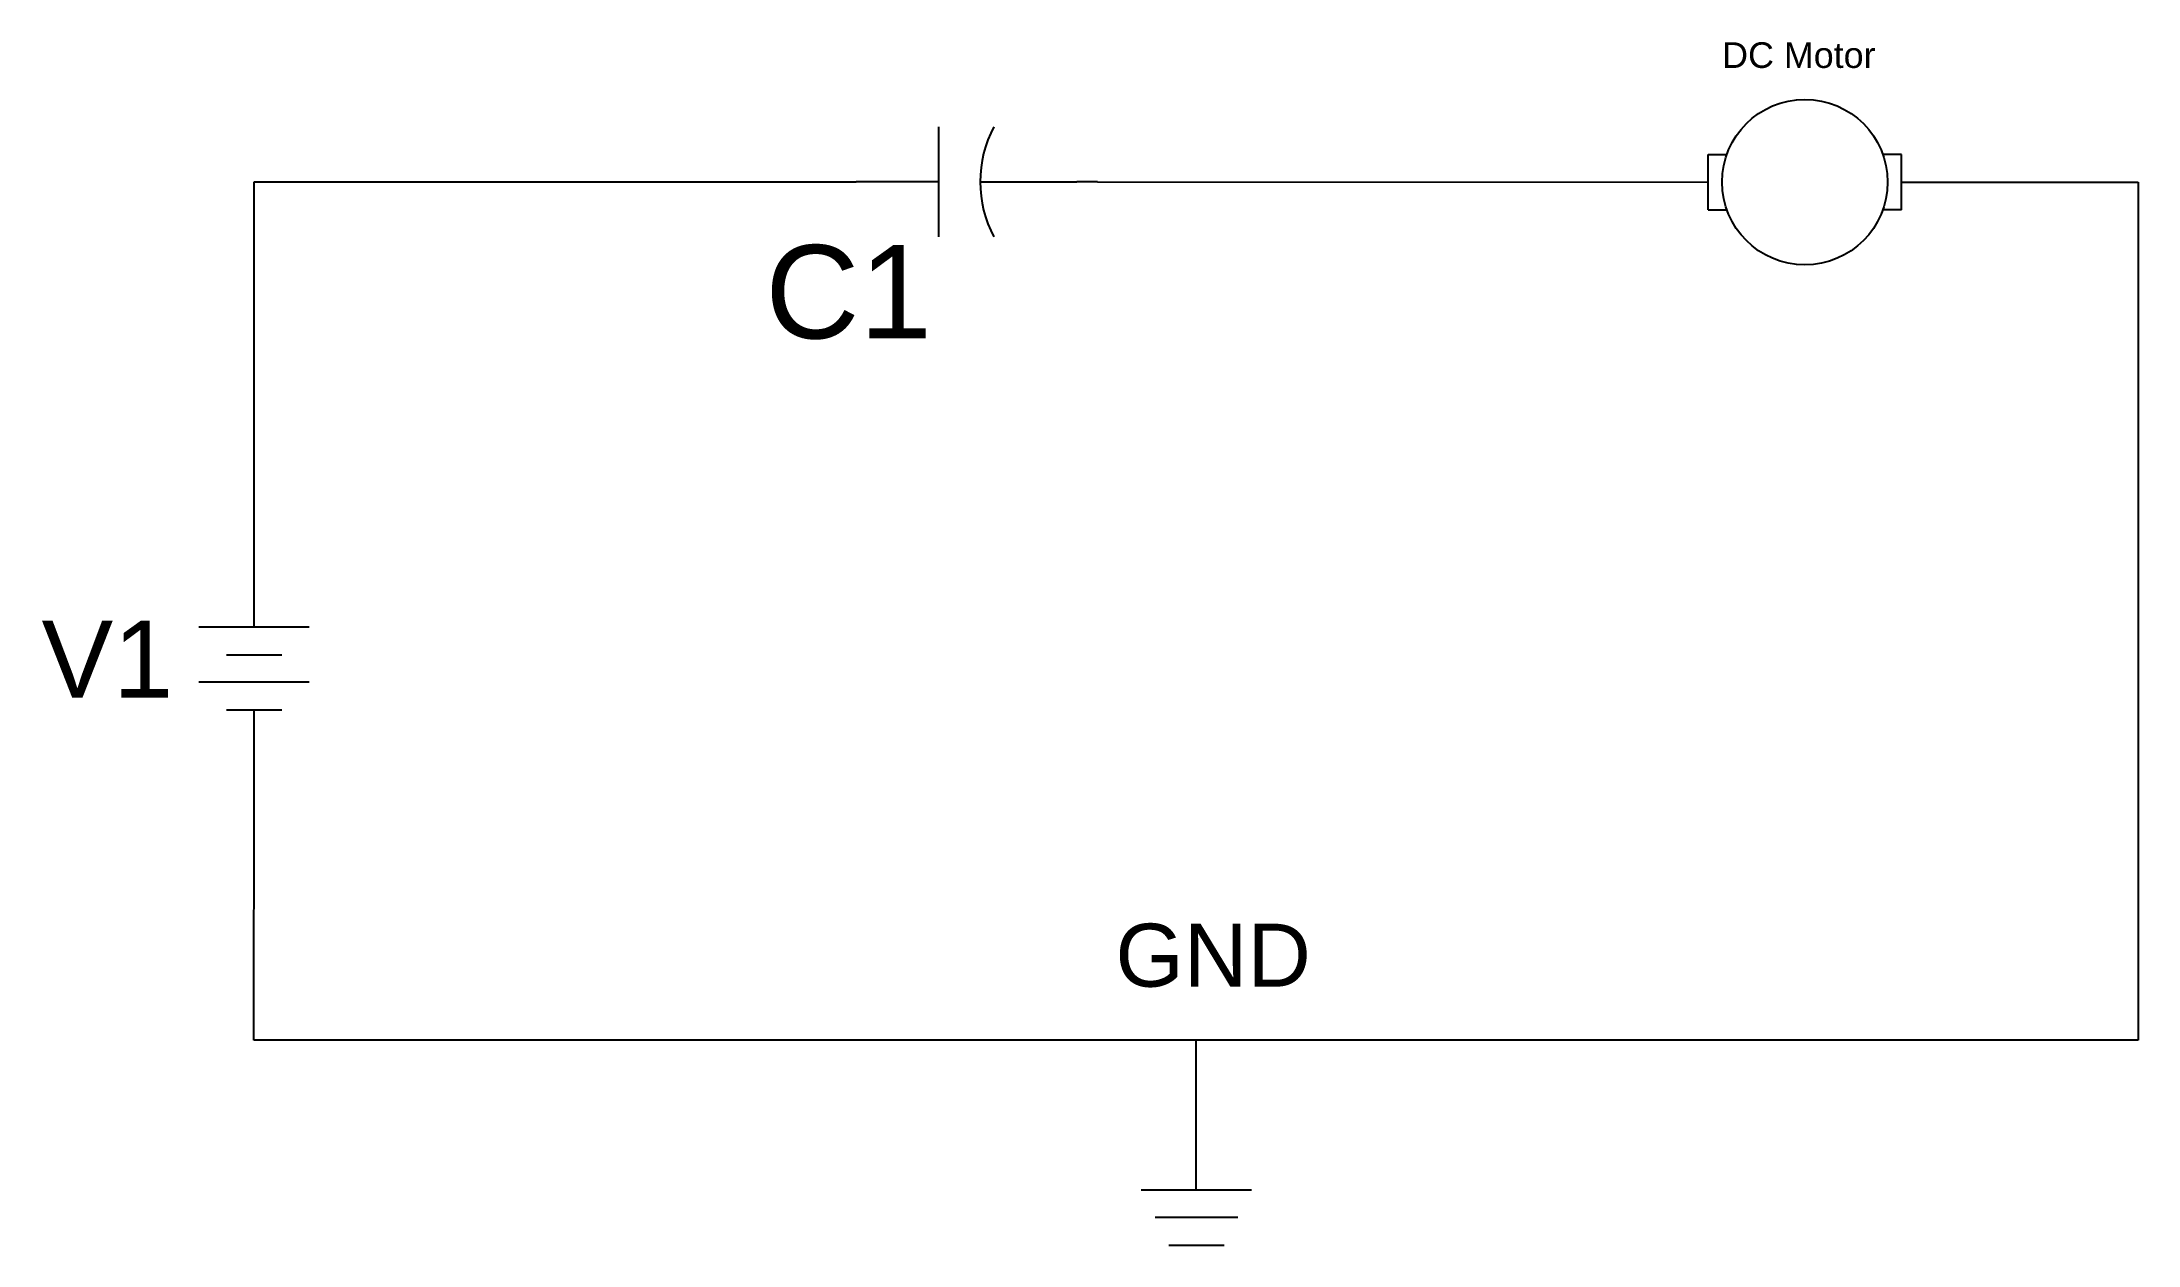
# Model space of a CAD drawing. Header units: inches. Extents: x 43.7 to 47.5, y 9.65 to 11.83.
import ezdxf

# ---------------------------------------------------------------- set-up
doc = ezdxf.new("R2010")
doc.units = ezdxf.units.IN
doc.header["$MEASUREMENT"] = 0
doc.styles.get("Standard").update_dxf_attribs({"font": 'arial.ttf'})

# ---------------------------------------------------------------- blocks, each defined once
blk = doc.blocks.new('Battery')
at = {"color": 7}
for p, q in [((0.175, -0.1), (0.175, 0.1)), ((0.275, -0.1), (0.275, 0.1)), ((0.125, 0.05), (0.125, -0.05)), ((0.225, 0.05), (0.225, -0.05)), ((0, 0), (0.125, 0)), ((0.275, 0), (0.4, 0))]:
    blk.add_line(p, q, dxfattribs=at)
blk = doc.blocks.new('Capacitor')
at = {"color": 7}
for p, q in [((0.15, -0.1), (0.15, 0.1)), ((0.15, 0), (0, 0)), ((0.225, 0), (0.4, 0))]:
    blk.add_line(p, q, dxfattribs=at)
blk.add_arc((0.4375, 0), 0.2125, 151.9275, 208.0725, dxfattribs=at)
blk = doc.blocks.new('Ground')
at = {"color": 7}
for p, q in [((-0.1, 0), (0.1, 0)), ((0.075, -0.05), (-0.075, -0.05)), ((-0.05, -0.1), (0.05, -0.1))]:
    blk.add_line(p, q, dxfattribs=at)
blk = doc.blocks.new('Motor')
at = {"color": 7}
for p, q in [((0, 0.05), (0.034229, 0.05)), ((0, -0.05), (0, 0.05)), ((0.350001, 0.05), (0.316772, 0.05)), ((0.350001, -0.05), (0.350001, 0.05)), ((0, -0.05), (0.034229, -0.05)), ((0.350001, -0.05), (0.316772, -0.05))]:
    blk.add_line(p, q, dxfattribs=at)
blk.add_circle((0.175001, 0), 0.15, dxfattribs=at)

msp = doc.modelspace()

# ---------------------------------------------------------------- linework, layer by layer
for p, q in [((44.085, 10.8288), (44.085, 11.5738)), ((44.085, 11.5738), (45.1759, 11.5738)), ((45.6134, 11.5738), (45.5759, 11.5738)), ((45.6134, 11.5738), (46.7206, 11.5733)), ((47.0706, 11.5733), (47.4995, 11.5733)), ((47.4995, 11.5733), (47.4995, 10.0172)), ((44.0846, 10.0172), (44.085, 10.4913)), ((47.4995, 10.0172), (44.0846, 10.0172)), ((45.792, 10.0172), (45.792, 9.7466))]:
    msp.add_line(p, q)

# ---------------------------------------------------------------- block references
for name, p in [('Motor', (46.7206, 11.5733)), ('Capacitor', (45.1759, 11.5738)), ('Ground', (45.7929, 9.7458))]:
    msp.add_blockref(name, p)
at = {"rotation": 90}
msp.add_blockref('Battery', (44.085, 10.4913), dxfattribs=at)

# ---------------------------------------------------------------- texts
for s, height, p in [('DC Motor', 0.04651, (46.7457, 11.7803)), ('C1', 0.16927, (45.0113, 11.2898)), ('V1', 0.13964, (43.6995, 10.6387)), ('GND', 0.11415, (45.646, 10.1144))]:
    msp.add_text(s, height=height).set_placement(p)

doc.saveas('drawing.dxf')
